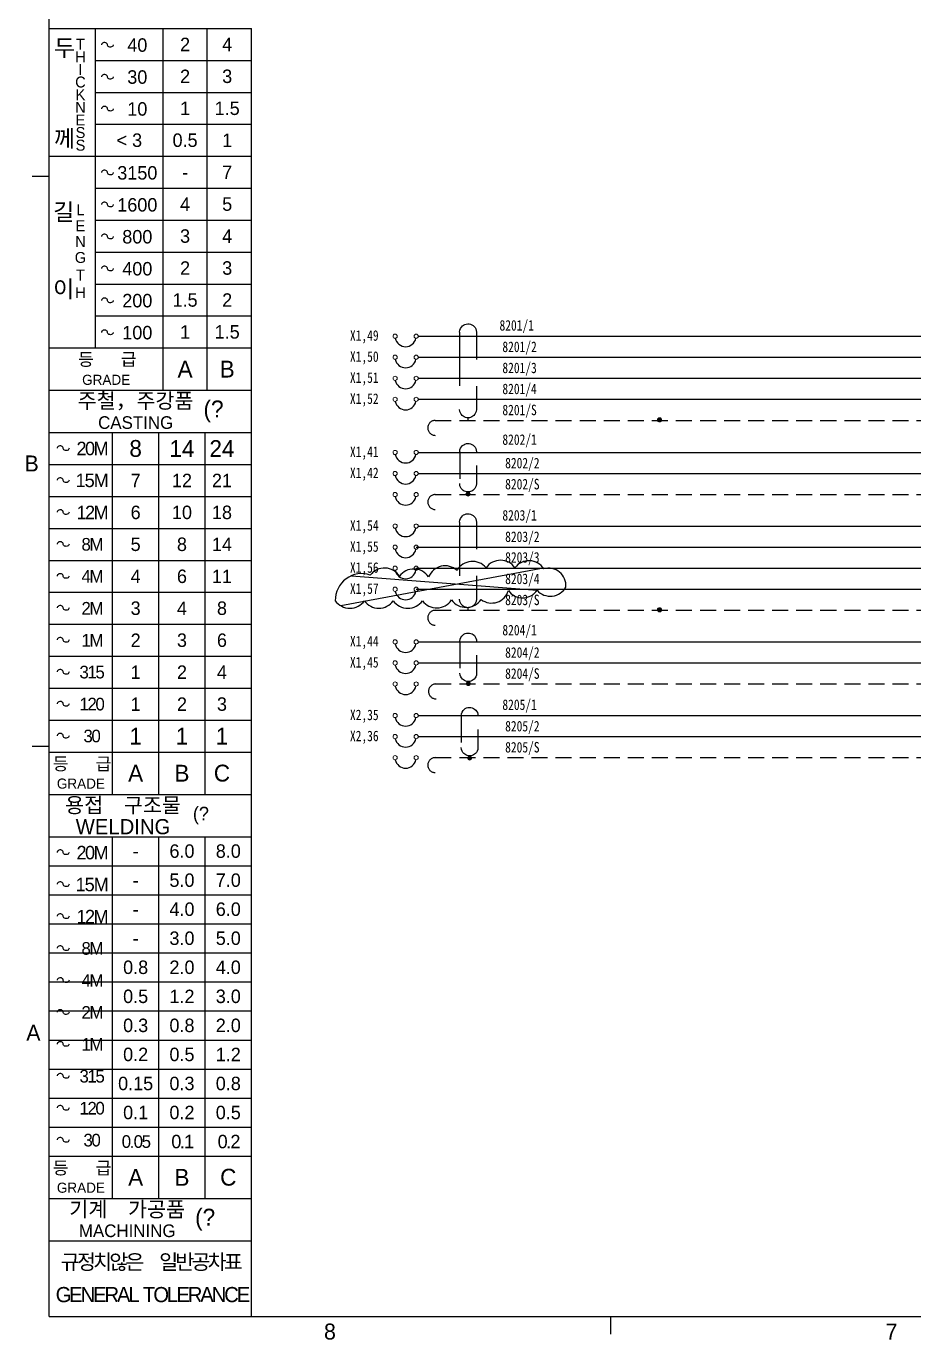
# Model space of a CAD drawing. Header units: millimetres. Extents: x 1599 to 2158, y -510 to -79.
# Drawn here: x 1609.4 to 1714.7, y -500.5 to -344.5 of the extents above; entities that cross this region are included whole.
import ezdxf
from ezdxf.enums import TextEntityAlignment as Align

# ---------------------------------------------------------------- set-up
doc = ezdxf.new("R2010")
doc.units = ezdxf.units.MM
doc.linetypes.add('HIDDEN', pattern=[9.525, 6.35, -3.175])
for name, color, linetype, lineweight in [('7', 7, 'Continuous', 15), ('LINE', 7, 'Continuous', 15), ('TEXT', 7, 'Continuous', 15)]:
    doc.layers.add(name, color=color, linetype=linetype, lineweight=lineweight)
for name, color, linetype in [('SHIELD', 41, 'Continuous'), ('TX+', 1, 'Continuous'), ('TX-', 30, 'Continuous')]:
    doc.layers.add(name, color=color, linetype=linetype)
doc.styles.add('ROMANS', font='txt', dxfattribs={"height": 0.2})

# ---------------------------------------------------------------- blocks, each defined once
blk = doc.blocks.new('BALL')
at = {"layer": 'LINE'}
h = blk.add_hatch(color=256, dxfattribs=at)
h.paths.add_polyline_path([(203.75, 320.23, 0.41419), (203.5, 319.98), (203.75, 319.98)])
h.paths.add_polyline_path([(203.75, 320.23), (203.75, 319.98), (204, 319.98, 0.41419)])
h.paths.add_polyline_path([(204, 319.98, 0.00002), (204, 319.98), (203.5, 319.98, 1.00004)])
blk.add_circle((203.75, 319.98), 0.25, dxfattribs=at)
blk = doc.blocks.new('A$C38FC7A60')
at = {"layer": 'SHIELD', "linetype": 'HIDDEN'}
for p, q in [((-1.98, 10), (-1.98, 2.5)), ((0, 0), (0, 0.52))]:
    blk.add_line(p, q, dxfattribs=at)
for points in [[(-1.98, 10), (-1.98, 10), (-1.94, 10.52), (-1.94, 10.52), (-1.23, 12.78), (1.93, 12.35), (1.98, 10), (1.98, 10), (1.98, 2.5), (1.98, 2.5)], [(1.98, 2.5), (1.98, 2.5), (1.94, 1.98), (1.94, 1.98), (1.34, 0.01), (-1.34, 0.01), (-1.94, 1.98), (-1.94, 1.98), (-1.98, 2.5), (-1.98, 2.5)]]:
    blk.add_open_spline(points, degree=3, knots=[0, 0, 0, 0, 1, 1, 1, 2, 2, 2, 3, 3, 3, 3], dxfattribs=at)
at = {"layer": 'SHIELD', "linetype": 'HIDDEN', "xscale": -2, "yscale": 2, "zscale": 2}
blk.add_blockref('BALL', (407.5, -639.96), dxfattribs=at)

msp = doc.modelspace()

# ---------------------------------------------------------------- linework, layer by layer
at = {"color": 5, "linetype": 'Continuous'}
for p, q in [((1612.09, -497.8), (1612.09, -91.4)), ((1612.09, -344.8), (1636.09, -344.8)), ((1636.09, -497.8), (1636.09, -344.8)), ((1612.09, -392.8), (1636.09, -392.8)), ((1612.09, -440.8), (1636.09, -440.8)), ((1612.09, -488.8), (1636.09, -488.8)), ((1612.09, -497.8), (2145.49, -497.8))]:
    msp.add_line(p, q, dxfattribs=at)
at = {"color": 6, "linetype": 'Continuous'}
for p, q in [((1617.59, -382.75), (1617.59, -344.8)), ((1625.59, -387.77), (1625.59, -344.8)), ((1630.84, -387.77), (1630.84, -344.8)), ((1617.59, -348.59), (1636.09, -348.59)), ((1617.59, -352.39), (1636.09, -352.39)), ((1617.59, -356.18), (1636.09, -356.18)), ((1612.09, -359.98), (1636.09, -359.98)), ((1610.04, -362.33), (1612.09, -362.33)), ((1617.59, -363.77), (1636.09, -363.77)), ((1617.59, -367.57), (1636.09, -367.57)), ((1617.59, -371.36), (1636.09, -371.36)), ((1617.59, -375.16), (1636.09, -375.16)), ((1617.59, -378.95), (1636.09, -378.95)), ((1612.09, -382.75), (1636.09, -382.75)), ((1612.09, -387.77), (1636.09, -387.77)), ((1619.59, -435.77), (1619.59, -392.8)), ((1625.09, -435.77), (1625.09, -392.8)), ((1630.59, -435.77), (1630.59, -392.8)), ((1612.09, -396.59), (1636.09, -396.59)), ((1612.09, -400.39), (1636.09, -400.39)), ((1612.09, -404.18), (1636.09, -404.18)), ((1612.09, -407.98), (1636.09, -407.98)), ((1612.09, -411.77), (1636.09, -411.77)), ((1612.09, -415.57), (1636.09, -415.57)), ((1612.09, -419.36), (1636.09, -419.36)), ((1612.09, -423.16), (1636.09, -423.16)), ((1612.09, -426.95), (1636.09, -426.95)), ((1610.04, -430.06), (1612.09, -430.06)), ((1612.09, -430.75), (1636.09, -430.75)), ((1612.09, -435.77), (1636.09, -435.77)), ((1619.59, -483.77), (1619.59, -440.8)), ((1625.09, -483.77), (1625.09, -440.8)), ((1630.59, -483.77), (1630.59, -440.8)), ((1612.09, -444.25), (1636.09, -444.25)), ((1612.09, -447.7), (1636.09, -447.7)), ((1612.09, -451.15), (1636.09, -451.15)), ((1612.09, -454.6), (1636.09, -454.6)), ((1612.09, -458.05), (1636.09, -458.05)), ((1612.09, -461.5), (1636.09, -461.5)), ((1612.09, -464.95), (1636.09, -464.95)), ((1612.09, -468.4), (1636.09, -468.4)), ((1612.09, -471.85), (1636.09, -471.85)), ((1612.09, -475.3), (1636.09, -475.3)), ((1612.09, -478.75), (1636.09, -478.75)), ((1612.09, -483.77), (1636.09, -483.77)), ((1678.76, -499.9), (1678.76, -497.8))]:
    msp.add_line(p, q, dxfattribs=at)
for p, q in [((1655.9, -381.35), (2020.71, -381.35)), ((1655.9, -383.85), (2020.71, -383.85)), ((1655.9, -386.35), (2020.71, -386.35)), ((1655.9, -388.85), (2020.71, -388.85)), ((1655.9, -395.16), (2020.71, -395.16)), ((1655.9, -397.66), (2020.71, -397.66)), ((1655.9, -403.91), (2020.71, -403.91)), ((1655.65, -406.41), (2020.71, -406.41)), ((1655.9, -408.91), (2020.71, -408.91)), ((1655.65, -411.41), (2020.71, -411.41)), ((1655.9, -417.66), (2020.71, -417.66)), ((1655.9, -420.16), (2020.71, -420.16))]:
    msp.add_line(p, q)
at = {"color": 1}
for p, q in [((1670.75, -408.91), (1646.71, -413.38)), ((1647.97, -409.8), (1670.01, -411.52))]:
    msp.add_line(p, q, dxfattribs=at)
at = {"color": 4, "linetype": 'Continuous'}
for points in [[(1619.69, -346.74), (1619.67, -346.82), (1619.63, -346.9), (1619.56, -346.96), (1619.47, -347), (1619.36, -347.02), (1619.26, -347.01), (1619.16, -346.98), (1619.08, -346.93), (1619.02, -346.86), (1618.99, -346.78), (1618.98, -346.69), (1618.95, -346.61), (1618.88, -346.54), (1618.79, -346.49), (1618.69, -346.46), (1618.58, -346.47), (1618.47, -346.49), (1618.39, -346.55), (1618.32, -346.62), (1618.29, -346.7), (1618.29, -346.71), (1618.29, -346.71), (1618.29, -346.71), (1618.29, -346.72), (1618.29, -346.72), (1618.29, -346.73), (1618.29, -346.73), (1618.29, -346.73), (1618.29, -346.74), (1618.29, -346.74)], [(1619.69, -350.54), (1619.67, -350.62), (1619.63, -350.69), (1619.56, -350.76), (1619.47, -350.8), (1619.36, -350.82), (1619.26, -350.81), (1619.16, -350.78), (1619.08, -350.73), (1619.02, -350.66), (1618.99, -350.58), (1618.98, -350.49), (1618.95, -350.41), (1618.88, -350.34), (1618.79, -350.29), (1618.69, -350.26), (1618.58, -350.26), (1618.47, -350.29), (1618.39, -350.34), (1618.32, -350.41), (1618.29, -350.5), (1618.29, -350.5), (1618.29, -350.5), (1618.29, -350.51), (1618.29, -350.51), (1618.29, -350.52), (1618.29, -350.52), (1618.29, -350.52), (1618.29, -350.53), (1618.29, -350.53), (1618.29, -350.54)], [(1619.69, -354.33), (1619.67, -354.41), (1619.63, -354.49), (1619.56, -354.55), (1619.47, -354.59), (1619.36, -354.61), (1619.26, -354.6), (1619.16, -354.57), (1619.08, -354.52), (1619.02, -354.45), (1618.99, -354.37), (1618.98, -354.28), (1618.95, -354.2), (1618.88, -354.13), (1618.79, -354.08), (1618.69, -354.05), (1618.58, -354.06), (1618.47, -354.08), (1618.39, -354.14), (1618.32, -354.21), (1618.29, -354.29), (1618.29, -354.3), (1618.29, -354.3), (1618.29, -354.3), (1618.29, -354.31), (1618.29, -354.31), (1618.29, -354.32), (1618.29, -354.32), (1618.29, -354.32), (1618.29, -354.33), (1618.29, -354.33)], [(1619.69, -361.92), (1619.67, -362), (1619.63, -362.08), (1619.56, -362.14), (1619.47, -362.18), (1619.36, -362.2), (1619.26, -362.19), (1619.16, -362.16), (1619.08, -362.11), (1619.02, -362.04), (1618.99, -361.96), (1618.98, -361.87), (1618.95, -361.79), (1618.88, -361.72), (1618.79, -361.67), (1618.69, -361.64), (1618.58, -361.65), (1618.47, -361.67), (1618.39, -361.73), (1618.32, -361.8), (1618.29, -361.88), (1618.29, -361.89), (1618.29, -361.89), (1618.29, -361.89), (1618.29, -361.9), (1618.29, -361.9), (1618.29, -361.91), (1618.29, -361.91), (1618.29, -361.91), (1618.29, -361.92), (1618.29, -361.92)], [(1619.69, -365.72), (1619.67, -365.8), (1619.63, -365.87), (1619.56, -365.94), (1619.47, -365.98), (1619.36, -366), (1619.26, -365.99), (1619.16, -365.96), (1619.08, -365.91), (1619.02, -365.84), (1618.99, -365.76), (1618.98, -365.67), (1618.95, -365.59), (1618.88, -365.52), (1618.79, -365.47), (1618.69, -365.44), (1618.58, -365.44), (1618.47, -365.47), (1618.39, -365.52), (1618.32, -365.59), (1618.29, -365.68), (1618.29, -365.68), (1618.29, -365.68), (1618.29, -365.69), (1618.29, -365.69), (1618.29, -365.7), (1618.29, -365.7), (1618.29, -365.7), (1618.29, -365.71), (1618.29, -365.71), (1618.29, -365.72)], [(1619.69, -369.51), (1619.67, -369.59), (1619.63, -369.67), (1619.56, -369.73), (1619.47, -369.77), (1619.36, -369.79), (1619.26, -369.78), (1619.16, -369.75), (1619.08, -369.7), (1619.02, -369.63), (1618.99, -369.55), (1618.98, -369.46), (1618.95, -369.38), (1618.88, -369.31), (1618.79, -369.26), (1618.69, -369.23), (1618.58, -369.24), (1618.47, -369.26), (1618.39, -369.32), (1618.32, -369.39), (1618.29, -369.47), (1618.29, -369.48), (1618.29, -369.48), (1618.29, -369.48), (1618.29, -369.49), (1618.29, -369.49), (1618.29, -369.5), (1618.29, -369.5), (1618.29, -369.5), (1618.29, -369.51), (1618.29, -369.51)], [(1619.69, -373.31), (1619.67, -373.39), (1619.63, -373.46), (1619.56, -373.53), (1619.47, -373.57), (1619.36, -373.59), (1619.26, -373.58), (1619.16, -373.55), (1619.08, -373.5), (1619.02, -373.43), (1618.99, -373.35), (1618.98, -373.26), (1618.95, -373.18), (1618.88, -373.11), (1618.79, -373.06), (1618.69, -373.03), (1618.58, -373.03), (1618.47, -373.06), (1618.39, -373.11), (1618.32, -373.18), (1618.29, -373.27), (1618.29, -373.27), (1618.29, -373.27), (1618.29, -373.28), (1618.29, -373.28), (1618.29, -373.29), (1618.29, -373.29), (1618.29, -373.29), (1618.29, -373.3), (1618.29, -373.3), (1618.29, -373.31)], [(1619.69, -377.1), (1619.67, -377.18), (1619.63, -377.26), (1619.56, -377.32), (1619.47, -377.36), (1619.36, -377.38), (1619.26, -377.37), (1619.16, -377.34), (1619.08, -377.29), (1619.02, -377.22), (1618.99, -377.14), (1618.98, -377.05), (1618.95, -376.97), (1618.88, -376.9), (1618.79, -376.85), (1618.69, -376.82), (1618.58, -376.83), (1618.47, -376.85), (1618.39, -376.91), (1618.32, -376.98), (1618.29, -377.06), (1618.29, -377.07), (1618.29, -377.07), (1618.29, -377.07), (1618.29, -377.08), (1618.29, -377.08), (1618.29, -377.09), (1618.29, -377.09), (1618.29, -377.09), (1618.29, -377.1), (1618.29, -377.1)], [(1619.69, -380.9), (1619.67, -380.98), (1619.63, -381.05), (1619.56, -381.12), (1619.47, -381.16), (1619.36, -381.18), (1619.26, -381.17), (1619.16, -381.14), (1619.08, -381.09), (1619.02, -381.02), (1618.99, -380.94), (1618.98, -380.85), (1618.95, -380.77), (1618.88, -380.7), (1618.79, -380.65), (1618.69, -380.62), (1618.58, -380.62), (1618.47, -380.65), (1618.39, -380.7), (1618.32, -380.77), (1618.29, -380.86), (1618.29, -380.86), (1618.29, -380.86), (1618.29, -380.87), (1618.29, -380.87), (1618.29, -380.88), (1618.29, -380.88), (1618.29, -380.88), (1618.29, -380.89), (1618.29, -380.89), (1618.29, -380.9)], [(1614.44, -394.66), (1614.42, -394.74), (1614.38, -394.81), (1614.31, -394.87), (1614.22, -394.92), (1614.11, -394.93), (1614.01, -394.93), (1613.91, -394.9), (1613.83, -394.84), (1613.77, -394.78), (1613.74, -394.7), (1613.73, -394.61), (1613.7, -394.52), (1613.63, -394.45), (1613.54, -394.4), (1613.44, -394.38), (1613.33, -394.38), (1613.22, -394.41), (1613.14, -394.46), (1613.07, -394.53), (1613.04, -394.62), (1613.04, -394.62), (1613.04, -394.62), (1613.04, -394.63), (1613.04, -394.63), (1613.04, -394.64), (1613.04, -394.64), (1613.04, -394.64), (1613.04, -394.65), (1613.04, -394.65), (1613.04, -394.66)], [(1614.44, -398.45), (1614.42, -398.53), (1614.38, -398.61), (1614.31, -398.67), (1614.22, -398.71), (1614.11, -398.73), (1614.01, -398.72), (1613.91, -398.69), (1613.83, -398.64), (1613.77, -398.57), (1613.74, -398.49), (1613.73, -398.4), (1613.7, -398.32), (1613.63, -398.25), (1613.54, -398.2), (1613.44, -398.17), (1613.33, -398.17), (1613.22, -398.2), (1613.14, -398.26), (1613.07, -398.33), (1613.04, -398.41), (1613.04, -398.41), (1613.04, -398.42), (1613.04, -398.42), (1613.04, -398.43), (1613.04, -398.43), (1613.04, -398.43), (1613.04, -398.44), (1613.04, -398.44), (1613.04, -398.45), (1613.04, -398.45)], [(1614.44, -402.25), (1614.42, -402.33), (1614.38, -402.4), (1614.31, -402.46), (1614.22, -402.51), (1614.11, -402.52), (1614.01, -402.52), (1613.91, -402.49), (1613.83, -402.43), (1613.77, -402.37), (1613.74, -402.29), (1613.73, -402.2), (1613.7, -402.11), (1613.63, -402.04), (1613.54, -401.99), (1613.44, -401.97), (1613.33, -401.97), (1613.22, -402), (1613.14, -402.05), (1613.07, -402.12), (1613.04, -402.21), (1613.04, -402.21), (1613.04, -402.21), (1613.04, -402.22), (1613.04, -402.22), (1613.04, -402.23), (1613.04, -402.23), (1613.04, -402.23), (1613.04, -402.24), (1613.04, -402.24), (1613.04, -402.25)], [(1614.44, -406.04), (1614.42, -406.12), (1614.38, -406.2), (1614.31, -406.26), (1614.22, -406.3), (1614.11, -406.32), (1614.01, -406.31), (1613.91, -406.28), (1613.83, -406.23), (1613.77, -406.16), (1613.74, -406.08), (1613.73, -405.99), (1613.7, -405.91), (1613.63, -405.84), (1613.54, -405.79), (1613.44, -405.76), (1613.33, -405.76), (1613.22, -405.79), (1613.14, -405.85), (1613.07, -405.92), (1613.04, -406), (1613.04, -406), (1613.04, -406.01), (1613.04, -406.01), (1613.04, -406.02), (1613.04, -406.02), (1613.04, -406.02), (1613.04, -406.03), (1613.04, -406.03), (1613.04, -406.04), (1613.04, -406.04)], [(1614.44, -409.84), (1614.42, -409.92), (1614.38, -409.99), (1614.31, -410.05), (1614.22, -410.1), (1614.11, -410.11), (1614.01, -410.11), (1613.91, -410.08), (1613.83, -410.02), (1613.77, -409.96), (1613.74, -409.88), (1613.73, -409.79), (1613.7, -409.7), (1613.63, -409.63), (1613.54, -409.58), (1613.44, -409.56), (1613.33, -409.56), (1613.22, -409.59), (1613.14, -409.64), (1613.07, -409.71), (1613.04, -409.8), (1613.04, -409.8), (1613.04, -409.8), (1613.04, -409.81), (1613.04, -409.81), (1613.04, -409.82), (1613.04, -409.82), (1613.04, -409.82), (1613.04, -409.83), (1613.04, -409.83), (1613.04, -409.84)], [(1614.44, -413.63), (1614.42, -413.71), (1614.38, -413.79), (1614.31, -413.85), (1614.22, -413.89), (1614.11, -413.91), (1614.01, -413.9), (1613.91, -413.87), (1613.83, -413.82), (1613.77, -413.75), (1613.74, -413.67), (1613.73, -413.58), (1613.7, -413.5), (1613.63, -413.43), (1613.54, -413.38), (1613.44, -413.35), (1613.33, -413.35), (1613.22, -413.38), (1613.14, -413.44), (1613.07, -413.51), (1613.04, -413.59), (1613.04, -413.59), (1613.04, -413.6), (1613.04, -413.6), (1613.04, -413.61), (1613.04, -413.61), (1613.04, -413.61), (1613.04, -413.62), (1613.04, -413.62), (1613.04, -413.63), (1613.04, -413.63)], [(1614.44, -417.43), (1614.42, -417.51), (1614.38, -417.58), (1614.31, -417.64), (1614.22, -417.69), (1614.11, -417.7), (1614.01, -417.7), (1613.91, -417.67), (1613.83, -417.61), (1613.77, -417.55), (1613.74, -417.47), (1613.73, -417.38), (1613.7, -417.29), (1613.63, -417.22), (1613.54, -417.17), (1613.44, -417.15), (1613.33, -417.15), (1613.22, -417.18), (1613.14, -417.23), (1613.07, -417.3), (1613.04, -417.39), (1613.04, -417.39), (1613.04, -417.39), (1613.04, -417.4), (1613.04, -417.4), (1613.04, -417.41), (1613.04, -417.41), (1613.04, -417.41), (1613.04, -417.42), (1613.04, -417.42), (1613.04, -417.43)], [(1614.44, -421.22), (1614.42, -421.3), (1614.38, -421.38), (1614.31, -421.44), (1614.22, -421.48), (1614.11, -421.5), (1614.01, -421.49), (1613.91, -421.46), (1613.83, -421.41), (1613.77, -421.34), (1613.74, -421.26), (1613.73, -421.17), (1613.7, -421.09), (1613.63, -421.02), (1613.54, -420.97), (1613.44, -420.94), (1613.33, -420.94), (1613.22, -420.97), (1613.14, -421.03), (1613.07, -421.1), (1613.04, -421.18), (1613.04, -421.18), (1613.04, -421.19), (1613.04, -421.19), (1613.04, -421.2), (1613.04, -421.2), (1613.04, -421.2), (1613.04, -421.21), (1613.04, -421.21), (1613.04, -421.22), (1613.04, -421.22)], [(1614.44, -425.02), (1614.42, -425.1), (1614.38, -425.17), (1614.31, -425.23), (1614.22, -425.28), (1614.11, -425.29), (1614.01, -425.29), (1613.91, -425.26), (1613.83, -425.2), (1613.77, -425.14), (1613.74, -425.06), (1613.73, -424.97), (1613.7, -424.88), (1613.63, -424.81), (1613.54, -424.76), (1613.44, -424.74), (1613.33, -424.74), (1613.22, -424.77), (1613.14, -424.82), (1613.07, -424.89), (1613.04, -424.98), (1613.04, -424.98), (1613.04, -424.98), (1613.04, -424.99), (1613.04, -424.99), (1613.04, -425), (1613.04, -425), (1613.04, -425), (1613.04, -425.01), (1613.04, -425.01), (1613.04, -425.02)], [(1614.44, -428.81), (1614.42, -428.89), (1614.38, -428.97), (1614.31, -429.03), (1614.22, -429.07), (1614.11, -429.09), (1614.01, -429.08), (1613.91, -429.05), (1613.83, -429), (1613.77, -428.93), (1613.74, -428.85), (1613.73, -428.76), (1613.7, -428.68), (1613.63, -428.61), (1613.54, -428.56), (1613.44, -428.53), (1613.33, -428.53), (1613.22, -428.56), (1613.14, -428.62), (1613.07, -428.69), (1613.04, -428.77), (1613.04, -428.77), (1613.04, -428.78), (1613.04, -428.78), (1613.04, -428.79), (1613.04, -428.79), (1613.04, -428.79), (1613.04, -428.8), (1613.04, -428.8), (1613.04, -428.81), (1613.04, -428.81)], [(1614.44, -442.66), (1614.42, -442.74), (1614.38, -442.81), (1614.31, -442.87), (1614.22, -442.92), (1614.11, -442.93), (1614.01, -442.93), (1613.91, -442.9), (1613.83, -442.84), (1613.77, -442.78), (1613.74, -442.7), (1613.73, -442.61), (1613.7, -442.52), (1613.63, -442.45), (1613.54, -442.4), (1613.44, -442.38), (1613.33, -442.38), (1613.22, -442.41), (1613.14, -442.46), (1613.07, -442.53), (1613.04, -442.62), (1613.04, -442.62), (1613.04, -442.62), (1613.04, -442.63), (1613.04, -442.63), (1613.04, -442.64), (1613.04, -442.64), (1613.04, -442.64), (1613.04, -442.65), (1613.04, -442.65), (1613.04, -442.66)], [(1614.44, -446.45), (1614.42, -446.53), (1614.38, -446.61), (1614.31, -446.67), (1614.22, -446.71), (1614.11, -446.73), (1614.01, -446.72), (1613.91, -446.69), (1613.83, -446.64), (1613.77, -446.57), (1613.74, -446.49), (1613.73, -446.4), (1613.7, -446.32), (1613.63, -446.25), (1613.54, -446.2), (1613.44, -446.17), (1613.33, -446.17), (1613.22, -446.2), (1613.14, -446.26), (1613.07, -446.33), (1613.04, -446.41), (1613.04, -446.41), (1613.04, -446.42), (1613.04, -446.42), (1613.04, -446.43), (1613.04, -446.43), (1613.04, -446.43), (1613.04, -446.44), (1613.04, -446.44), (1613.04, -446.45), (1613.04, -446.45)], [(1614.44, -450.25), (1614.42, -450.33), (1614.38, -450.4), (1614.31, -450.46), (1614.22, -450.51), (1614.11, -450.52), (1614.01, -450.52), (1613.91, -450.49), (1613.83, -450.43), (1613.77, -450.37), (1613.74, -450.29), (1613.73, -450.2), (1613.7, -450.11), (1613.63, -450.04), (1613.54, -449.99), (1613.44, -449.97), (1613.33, -449.97), (1613.22, -450), (1613.14, -450.05), (1613.07, -450.12), (1613.04, -450.21), (1613.04, -450.21), (1613.04, -450.21), (1613.04, -450.22), (1613.04, -450.22), (1613.04, -450.23), (1613.04, -450.23), (1613.04, -450.23), (1613.04, -450.24), (1613.04, -450.24), (1613.04, -450.25)], [(1614.44, -454.04), (1614.42, -454.12), (1614.38, -454.2), (1614.31, -454.26), (1614.22, -454.3), (1614.11, -454.32), (1614.01, -454.31), (1613.91, -454.28), (1613.83, -454.23), (1613.77, -454.16), (1613.74, -454.08), (1613.73, -453.99), (1613.7, -453.91), (1613.63, -453.84), (1613.54, -453.79), (1613.44, -453.76), (1613.33, -453.76), (1613.22, -453.79), (1613.14, -453.85), (1613.07, -453.92), (1613.04, -454), (1613.04, -454), (1613.04, -454.01), (1613.04, -454.01), (1613.04, -454.02), (1613.04, -454.02), (1613.04, -454.02), (1613.04, -454.03), (1613.04, -454.03), (1613.04, -454.04), (1613.04, -454.04)], [(1614.44, -457.84), (1614.42, -457.92), (1614.38, -457.99), (1614.31, -458.05), (1614.22, -458.1), (1614.11, -458.11), (1614.01, -458.11), (1613.91, -458.08), (1613.83, -458.02), (1613.77, -457.96), (1613.74, -457.88), (1613.73, -457.79), (1613.7, -457.7), (1613.63, -457.63), (1613.54, -457.58), (1613.44, -457.56), (1613.33, -457.56), (1613.22, -457.59), (1613.14, -457.64), (1613.07, -457.71), (1613.04, -457.8), (1613.04, -457.8), (1613.04, -457.8), (1613.04, -457.81), (1613.04, -457.81), (1613.04, -457.82), (1613.04, -457.82), (1613.04, -457.82), (1613.04, -457.83), (1613.04, -457.83), (1613.04, -457.84)], [(1614.44, -461.63), (1614.42, -461.71), (1614.38, -461.79), (1614.31, -461.85), (1614.22, -461.89), (1614.11, -461.91), (1614.01, -461.9), (1613.91, -461.87), (1613.83, -461.82), (1613.77, -461.75), (1613.74, -461.67), (1613.73, -461.58), (1613.7, -461.5), (1613.63, -461.43), (1613.54, -461.38), (1613.44, -461.35), (1613.33, -461.35), (1613.22, -461.38), (1613.14, -461.44), (1613.07, -461.51), (1613.04, -461.59), (1613.04, -461.59), (1613.04, -461.6), (1613.04, -461.6), (1613.04, -461.61), (1613.04, -461.61), (1613.04, -461.61), (1613.04, -461.62), (1613.04, -461.62), (1613.04, -461.63), (1613.04, -461.63)], [(1614.44, -465.43), (1614.42, -465.51), (1614.38, -465.58), (1614.31, -465.64), (1614.22, -465.69), (1614.11, -465.7), (1614.01, -465.7), (1613.91, -465.67), (1613.83, -465.61), (1613.77, -465.55), (1613.74, -465.47), (1613.73, -465.38), (1613.7, -465.29), (1613.63, -465.22), (1613.54, -465.17), (1613.44, -465.15), (1613.33, -465.15), (1613.22, -465.18), (1613.14, -465.23), (1613.07, -465.3), (1613.04, -465.39), (1613.04, -465.39), (1613.04, -465.39), (1613.04, -465.4), (1613.04, -465.4), (1613.04, -465.41), (1613.04, -465.41), (1613.04, -465.41), (1613.04, -465.42), (1613.04, -465.42), (1613.04, -465.43)], [(1614.44, -469.22), (1614.42, -469.3), (1614.38, -469.38), (1614.31, -469.44), (1614.22, -469.48), (1614.11, -469.5), (1614.01, -469.49), (1613.91, -469.46), (1613.83, -469.41), (1613.77, -469.34), (1613.74, -469.26), (1613.73, -469.17), (1613.7, -469.09), (1613.63, -469.02), (1613.54, -468.97), (1613.44, -468.94), (1613.33, -468.94), (1613.22, -468.97), (1613.14, -469.03), (1613.07, -469.1), (1613.04, -469.18), (1613.04, -469.18), (1613.04, -469.19), (1613.04, -469.19), (1613.04, -469.2), (1613.04, -469.2), (1613.04, -469.2), (1613.04, -469.21), (1613.04, -469.21), (1613.04, -469.22), (1613.04, -469.22)], [(1614.44, -473.02), (1614.42, -473.1), (1614.38, -473.17), (1614.31, -473.23), (1614.22, -473.28), (1614.11, -473.29), (1614.01, -473.29), (1613.91, -473.26), (1613.83, -473.2), (1613.77, -473.14), (1613.74, -473.06), (1613.73, -472.97), (1613.7, -472.88), (1613.63, -472.81), (1613.54, -472.76), (1613.44, -472.74), (1613.33, -472.74), (1613.22, -472.77), (1613.14, -472.82), (1613.07, -472.89), (1613.04, -472.98), (1613.04, -472.98), (1613.04, -472.98), (1613.04, -472.99), (1613.04, -472.99), (1613.04, -473), (1613.04, -473), (1613.04, -473), (1613.04, -473.01), (1613.04, -473.01), (1613.04, -473.02)], [(1614.44, -476.81), (1614.42, -476.89), (1614.38, -476.97), (1614.31, -477.03), (1614.22, -477.07), (1614.11, -477.09), (1614.01, -477.08), (1613.91, -477.05), (1613.83, -477), (1613.77, -476.93), (1613.74, -476.85), (1613.73, -476.76), (1613.7, -476.68), (1613.63, -476.61), (1613.54, -476.56), (1613.44, -476.53), (1613.33, -476.53), (1613.22, -476.56), (1613.14, -476.62), (1613.07, -476.69), (1613.04, -476.77), (1613.04, -476.77), (1613.04, -476.78), (1613.04, -476.78), (1613.04, -476.79), (1613.04, -476.79), (1613.04, -476.79), (1613.04, -476.8), (1613.04, -476.8), (1613.04, -476.81), (1613.04, -476.81)]]:
    msp.add_lwpolyline(points, dxfattribs=at)
at = {"color": 1}
msp.add_lwpolyline([(1646.05, -412.77, 0.520567), (1649.51, -412.77, 0.520567), (1649.51, -412.77, 0.520567), (1652.93, -412.77, 0.520567), (1652.93, -412.77, 0.520567), (1656.39, -412.77, 0.520567), (1656.39, -412.77, 0.520567), (1659.85, -412.68, 0.520567), (1659.85, -412.68, 0.520567), (1663.36, -412.63, 0.520567), (1663.36, -412.63, 0.520567), (1666.6, -411.57, 0.520567), (1666.6, -411.57, 0.520567), (1670.01, -411.52, 0.520567), (1670.01, -411.52, 0.520567), (1673.43, -411.15, 0.520567), (1673.43, -411.15, 0.520567), (1670.8, -408.98, 0.520567), (1670.8, -408.98, 0.520567), (1667.38, -408.85, 0.520567), (1667.38, -408.85, 0.520567), (1663.96, -408.85, 0.520567), (1663.96, -408.85, 0.520567), (1660.5, -409.17, 0.520567), (1660.5, -409.17, 0.520567), (1657.13, -409.95, 0.520567), (1657.13, -409.95, 0.520567), (1653.67, -409.86, 0.520567), (1653.67, -409.86, 0.520567), (1650.2, -409.72, 0.520567), (1650.2, -409.72, 0.520567)], format="xyb", close=True, dxfattribs=at)
at = {"color": 0}
for centre in [(1654.4, -381.35), (1654.4, -383.85), (1654.4, -386.35), (1654.4, -388.85), (1654.4, -395.16), (1654.4, -397.66), (1654.4, -400.16), (1654.4, -403.91), (1654.4, -406.41), (1654.4, -408.91), (1654.4, -411.41), (1654.4, -417.66), (1654.4, -420.16), (1654.4, -422.66), (1654.4, -426.41), (1654.4, -428.91), (1654.4, -431.41)]:
    msp.add_arc(centre, 1.25, 191.4783, 348.5217, dxfattribs=at)
at = {"layer": 'LINE', "color": 0}
for centre in [(1653.15, -381.35), (1655.65, -381.35), (1653.15, -383.85), (1655.65, -383.85), (1653.15, -386.35), (1655.65, -386.35), (1653.15, -388.85), (1655.65, -388.85), (1653.15, -395.16), (1655.65, -395.16), (1653.15, -397.66), (1655.65, -397.66), (1653.15, -400.16), (1655.65, -400.16), (1653.15, -403.91), (1655.65, -403.91), (1653.15, -406.41), (1655.65, -406.41), (1653.15, -408.91), (1655.65, -408.91), (1653.15, -411.41), (1655.65, -411.41), (1653.15, -417.66), (1655.65, -417.66), (1653.15, -420.16), (1655.65, -420.16), (1653.15, -422.66), (1655.65, -422.66), (1653.15, -426.41), (1655.65, -426.41), (1653.15, -428.91), (1655.65, -428.91), (1653.15, -431.41), (1655.65, -431.41)]:
    msp.add_circle(centre, 0.25, dxfattribs=at)
at = {"layer": 'SHIELD', "linetype": 'HIDDEN'}
for p, q in [((1660.81, -380.89), (1660.81, -390.05)), ((1661.81, -391.3), (1661.81, -391.04)), ((1660.81, -403.45), (1660.81, -412.6)), ((1655.65, -408.91), (1655.9, -408.91)), ((1655.65, -411.41), (1655.9, -411.41)), ((1661.81, -413.85), (1661.81, -413.59)), ((1655.87, -431.41), (1655.9, -431.41))]:
    msp.add_line(p, q, dxfattribs=at)
at = {"layer": 'SHIELD', "linetype": 'HIDDEN', "ltscale": 0.3}
for p, q in [((1657.92, -391.35), (2020.71, -391.35)), ((1657.92, -400.16), (2020.71, -400.16)), ((1657.92, -413.91), (2020.71, -413.91)), ((1657.92, -422.66), (2020.71, -422.66)), ((1657.92, -431.41), (2020.71, -431.41))]:
    msp.add_line(p, q, dxfattribs=at)
at = {"layer": 'SHIELD', "linetype": 'HIDDEN'}
for centre, start in [((1657.92, -392.24), 90), ((1657.92, -401.05), 90), ((1657.92, -414.8), 90), ((1658.01, -423.54), 96.04), ((1657.92, -432.3), 90)]:
    msp.add_arc(centre, 0.889, start, 270, dxfattribs=at)
for points in [[(1660.81, -380.89), (1660.81, -380.89), (1660.84, -380.63), (1660.84, -380.63), (1661.19, -379.5), (1662.77, -379.72), (1662.8, -380.89), (1662.8, -380.89), (1662.8, -390.05), (1662.8, -390.05)], [(1662.8, -390.05), (1662.8, -390.05), (1662.78, -390.3), (1662.78, -390.3), (1662.48, -391.29), (1661.14, -391.29), (1660.84, -390.3), (1660.84, -390.3), (1660.81, -390.05), (1660.81, -390.05)], [(1660.81, -403.45), (1660.81, -403.45), (1660.84, -403.19), (1660.84, -403.19), (1661.19, -402.06), (1662.77, -402.27), (1662.8, -403.45), (1662.8, -403.45), (1662.8, -412.6), (1662.8, -412.6)], [(1662.8, -412.6), (1662.8, -412.6), (1662.78, -412.86), (1662.78, -412.86), (1662.48, -413.85), (1661.14, -413.85), (1660.84, -412.86), (1660.84, -412.86), (1660.81, -412.6), (1660.81, -412.6)]]:
    msp.add_open_spline(points, degree=3, knots=[0, 0, 0, 0, 1, 1, 1, 2, 2, 2, 3, 3, 3, 3], dxfattribs=at)
at = {"layer": 'TX+'}
msp.add_line((1655.9, -426.41), (2020.71, -426.41), dxfattribs=at)
at = {"layer": 'TX-'}
msp.add_line((1655.9, -428.91), (2020.71, -428.91), dxfattribs=at)

# ---------------------------------------------------------------- block references
at = {"layer": '7', "xscale": 0.5, "yscale": 0.5, "zscale": 0.5}
for p in [(1661.81, -400.1), (1661.84, -422.61), (1662, -431.45)]:
    msp.add_blockref('A$C38FC7A60', p, dxfattribs=at)
at = {"layer": 'SHIELD', "linetype": 'HIDDEN', "xscale": -1}
for p in [(1888.3, -711.27), (1888.3, -733.83)]:
    msp.add_blockref('BALL', p, dxfattribs=at)

# ---------------------------------------------------------------- texts
at = {"color": 4, "attachment_point": 5, "style": 'ROMANS'}
for s, insert, char_height in [('{\\fﾱﾼﾸﾲￃﾼ|b0|i0|c129|p49;두 }', (1613.89, -347.2), 2), ('{\\fﾱﾼﾸﾲￃﾼ|b0|i0|c129|p49;T }', (1615.79, -346.67), 1.3), ('{\\fﾱﾼﾸﾲￃﾼ|b0|i0|c129|p49;40 }', (1622.54, -346.78), 1.6), ('{\\fﾱﾼﾸﾲￃﾼ|b0|i0|c129|p49;2 }', (1628.21, -346.7), 1.6), ('{\\fﾱﾼﾸﾲￃﾼ|b0|i0|c129|p49;4 }', (1633.21, -346.7), 1.6), ('{\\fﾱﾼﾸﾲￃﾼ|b0|i0|c129|p49;H }', (1615.79, -348.17), 1.3), ('{\\fﾱﾼﾸﾲￃﾼ|b0|i0|c129|p49;I }', (1615.79, -349.67), 1.3), ('{\\fﾱﾼﾸﾲￃﾼ|b0|i0|c129|p49;C }', (1615.79, -351.17), 1.3), ('{\\fﾱﾼﾸﾲￃﾼ|b0|i0|c129|p49;30 }', (1622.54, -350.58), 1.6), ('{\\fﾱﾼﾸﾲￃﾼ|b0|i0|c129|p49;2 }', (1628.21, -350.49), 1.6), ('{\\fﾱﾼﾸﾲￃﾼ|b0|i0|c129|p49;3 }', (1633.21, -350.49), 1.6), ('{\\fﾱﾼﾸﾲￃﾼ|b0|i0|c129|p49;K }', (1615.79, -352.67), 1.3), ('{\\fﾱﾼﾸﾲￃﾼ|b0|i0|c129|p49;N }', (1615.79, -354.17), 1.3), ('{\\fﾱﾼﾸﾲￃﾼ|b0|i0|c129|p49;10 }', (1622.54, -354.37), 1.6), ('{\\fﾱﾼﾸﾲￃﾼ|b0|i0|c129|p49;1 }', (1628.21, -354.29), 1.6), ('{\\fﾱﾼﾸﾲￃﾼ|b0|i0|c129|p49;1.5 }', (1633.21, -354.29), 1.6), ('{\\fﾱﾼﾸﾲￃﾼ|b0|i0|c129|p49;E }', (1615.79, -355.67), 1.3), ('{\\fﾱﾼﾸﾲￃﾼ|b0|i0|c129|p49;께 }', (1613.89, -357.97), 2), ('{\\fﾱﾼﾸﾲￃﾼ|b0|i0|c129|p49;S }', (1615.79, -357.17), 1.3), ('{\\fﾱﾼﾸﾲￃﾼ|b0|i0|c129|p49;< 3 }', (1621.59, -358.08), 1.6), ('{\\fﾱﾼﾸﾲￃﾼ|b0|i0|c129|p49;0.5 }', (1628.21, -358.08), 1.6), ('{\\fﾱﾼﾸﾲￃﾼ|b0|i0|c129|p49;S }', (1615.79, -358.67), 1.3), ('{\\fﾱﾼﾸﾲￃﾼ|b0|i0|c129|p49;1 }', (1633.21, -358.08), 1.6), ('{\\fﾱﾼﾸﾲￃﾼ|b0|i0|c129|p49;3150 }', (1622.54, -361.96), 1.6), ('{\\fﾱﾼﾸﾲￃﾼ|b0|i0|c129|p49;7 }', (1633.21, -361.88), 1.6), ('{\\fﾱﾼﾸﾲￃﾼ|b0|i0|c129|p49;- }', (1628.21, -361.88), 1.6), ('{\\fﾱﾼﾸﾲￃﾼ|b0|i0|c129|p49;1600 }', (1622.54, -365.76), 1.6), ('{\\fﾱﾼﾸﾲￃﾼ|b0|i0|c129|p49;4 }', (1628.21, -365.67), 1.6), ('{\\fﾱﾼﾸﾲￃﾼ|b0|i0|c129|p49;5 }', (1633.21, -365.67), 1.6), ('{\\fﾱﾼﾸﾲￃﾼ|b0|i0|c129|p49;길 }', (1613.79, -366.68), 2), ('{\\fﾱﾼﾸﾲￃﾼ|b0|i0|c129|p49;L }', (1615.79, -366.35), 1.3), ('{\\fﾱﾼﾸﾲￃﾼ|b0|i0|c129|p49;E }', (1615.79, -368.23), 1.3), ('{\\fﾱﾼﾸﾲￃﾼ|b0|i0|c129|p49;N }', (1615.79, -370.12), 1.3), ('{\\fﾱﾼﾸﾲￃﾼ|b0|i0|c129|p49;800 }', (1622.54, -369.55), 1.6), ('{\\fﾱﾼﾸﾲￃﾼ|b0|i0|c129|p49;3 }', (1628.21, -369.47), 1.6), ('{\\fﾱﾼﾸﾲￃﾼ|b0|i0|c129|p49;4 }', (1633.21, -369.47), 1.6), ('{\\fﾱﾼﾸﾲￃﾼ|b0|i0|c129|p49;G }', (1615.79, -372.01), 1.3), ('{\\fﾱﾼﾸﾲￃﾼ|b0|i0|c129|p49;400 }', (1622.54, -373.35), 1.6), ('{\\fﾱﾼﾸﾲￃﾼ|b0|i0|c129|p49;2 }', (1628.21, -373.26), 1.6), ('{\\fﾱﾼﾸﾲￃﾼ|b0|i0|c129|p49;3 }', (1633.21, -373.26), 1.6), ('{\\fﾱﾼﾸﾲￃﾼ|b0|i0|c129|p49;T }', (1615.79, -374.09), 1.3), ('{\\fﾱﾼﾸﾲￃﾼ|b0|i0|c129|p49;이 }', (1613.79, -375.85), 2), ('{\\fﾱﾼﾸﾲￃﾼ|b0|i0|c129|p49;H }', (1615.79, -376.18), 1.3), ('{\\fﾱﾼﾸﾲￃﾼ|b0|i0|c129|p49;200 }', (1622.54, -377.14), 1.6), ('{\\fﾱﾼﾸﾲￃﾼ|b0|i0|c129|p49;1.5 }', (1628.21, -377.06), 1.6), ('{\\fﾱﾼﾸﾲￃﾼ|b0|i0|c129|p49;2 }', (1633.21, -377.06), 1.6), ('{\\fﾱﾼﾸﾲￃﾼ|b0|i0|c129|p49;100 }', (1622.54, -380.94), 1.6), ('{\\fﾱﾼﾸﾲￃﾼ|b0|i0|c129|p49;1 }', (1628.21, -380.85), 1.6), ('{\\fﾱﾼﾸﾲￃﾼ|b0|i0|c129|p49;1.5 }', (1633.21, -380.85), 1.6), ('{\\fNew Gulim|b0|i0|c129|p18;\\H0.8333x;\\T0.75;등\u3000\u3000급\\fﾱﾼﾸﾲￃﾼ|b0|i0|c129|p49;\\H1.2x;\\T1; }', (1618.84, -384.18), 1.8), ('{\\fﾱﾼﾸﾲￃﾼ|b0|i0|c129|p49;A }', (1628.21, -385.26), 2), ('{\\fﾱﾼﾸﾲￃﾼ|b0|i0|c129|p49;B }', (1633.21, -385.26), 2), ('{\\fﾱﾼﾸﾲￃﾼ|b0|i0|c129|p49;GRADE }', (1618.84, -386.54), 1.2), ('{\\fﾱﾼﾸﾲￃﾼ|b0|i0|c129|p49;주철，주강품 }', (1622.34, -389.15), 1.8), ('{\\fﾱﾼﾸﾲￃﾼ|b0|i0|c129|p49;(? }', (1631.59, -390.29), 2), ('{\\fﾱﾼﾸﾲￃﾼ|b0|i0|c129|p49;CASTING }', (1622.34, -391.62), 1.5), ('{\\fﾱﾼﾸﾲￃﾼ|b0|i0|c129|p49;\\H0.8x;\\T0.85;20M\\H1.25x;\\T1; }', (1617.09, -394.7), 2), ('{\\fﾱﾼﾸﾲￃﾼ|b0|i0|c129|p49;8 }', (1622.34, -394.7), 2), ('{\\fﾱﾼﾸﾲￃﾼ|b0|i0|c129|p49;14 }', (1627.84, -394.7), 2), ('{\\fﾱﾼﾸﾲￃﾼ|b0|i0|c129|p49;24 }', (1632.59, -394.7), 2), ('{\\fﾱﾼﾸﾲￃﾼ|b0|i0|c129|p49;B }', (1609.99, -396.47), 1.9), ('{\\fﾱﾼﾸﾲￃﾼ|b0|i0|c129|p49;\\H0.8x;\\T0.9;15M\\H1.25x;\\T1; }', (1617.09, -398.49), 2), ('{\\fﾱﾼﾸﾲￃﾼ|b0|i0|c129|p49;7 }', (1622.34, -398.49), 1.6), ('{\\fﾱﾼﾸﾲￃﾼ|b0|i0|c129|p49;12 }', (1627.84, -398.49), 1.6), ('{\\fﾱﾼﾸﾲￃﾼ|b0|i0|c129|p49;21 }', (1632.59, -398.49), 1.6), ('{\\fﾱﾼﾸﾲￃﾼ|b0|i0|c129|p49;\\H0.8x;\\T0.8;12M\\H1.25x;\\T1; }', (1617.09, -402.29), 2), ('{\\fﾱﾼﾸﾲￃﾼ|b0|i0|c129|p49;6 }', (1622.34, -402.29), 1.6), ('{\\fﾱﾼﾸﾲￃﾼ|b0|i0|c129|p49;10 }', (1627.84, -402.29), 1.6), ('{\\fﾱﾼﾸﾲￃﾼ|b0|i0|c129|p49;18 }', (1632.59, -402.29), 1.6), ('{\\fﾱﾼﾸﾲￃﾼ|b0|i0|c129|p49;\\H0.75x;\\T0.8;8M\\H1.333x;\\T1; }', (1617.09, -406.08), 2), ('{\\fﾱﾼﾸﾲￃﾼ|b0|i0|c129|p49;5 }', (1622.34, -406.08), 1.6), ('{\\fﾱﾼﾸﾲￃﾼ|b0|i0|c129|p49;8 }', (1627.84, -406.08), 1.6), ('{\\fﾱﾼﾸﾲￃﾼ|b0|i0|c129|p49;14 }', (1632.59, -406.08), 1.6), ('{\\fﾱﾼﾸﾲￃﾼ|b0|i0|c129|p49;\\H0.75x;\\T0.8;4M\\H1.333x;\\T1; }', (1617.09, -409.88), 2), ('{\\fﾱﾼﾸﾲￃﾼ|b0|i0|c129|p49;4 }', (1622.34, -409.88), 1.6), ('{\\fﾱﾼﾸﾲￃﾼ|b0|i0|c129|p49;6 }', (1627.84, -409.88), 1.6), ('{\\fﾱﾼﾸﾲￃﾼ|b0|i0|c129|p49;11 }', (1632.59, -409.88), 1.6), ('{\\fﾱﾼﾸﾲￃﾼ|b0|i0|c129|p49;\\H0.75x;\\T0.8;2M\\H1.333x;\\T1; }', (1617.09, -413.67), 2), ('{\\fﾱﾼﾸﾲￃﾼ|b0|i0|c129|p49;3 }', (1622.34, -413.67), 1.6), ('{\\fﾱﾼﾸﾲￃﾼ|b0|i0|c129|p49;4 }', (1627.84, -413.67), 1.6), ('{\\fﾱﾼﾸﾲￃﾼ|b0|i0|c129|p49;8 }', (1632.59, -413.67), 1.6), ('{\\fﾱﾼﾸﾲￃﾼ|b0|i0|c129|p49;\\H0.75x;\\T0.8;1M\\H1.333x;\\T1; }', (1617.09, -417.47), 2), ('{\\fﾱﾼﾸﾲￃﾼ|b0|i0|c129|p49;2 }', (1622.34, -417.47), 1.6), ('{\\fﾱﾼﾸﾲￃﾼ|b0|i0|c129|p49;3 }', (1627.84, -417.47), 1.6), ('{\\fﾱﾼﾸﾲￃﾼ|b0|i0|c129|p49;6 }', (1632.59, -417.47), 1.6), ('{\\fﾱﾼﾸﾲￃﾼ|b0|i0|c129|p49;\\H0.75x;\\T0.8;315\\H1.333x;\\T1; }', (1617.09, -421.26), 2), ('{\\fﾱﾼﾸﾲￃﾼ|b0|i0|c129|p49;1 }', (1622.34, -421.26), 1.6), ('{\\fﾱﾼﾸﾲￃﾼ|b0|i0|c129|p49;2 }', (1627.84, -421.26), 1.6), ('{\\fﾱﾼﾸﾲￃﾼ|b0|i0|c129|p49;4 }', (1632.59, -421.26), 1.6), ('{\\fﾱﾼﾸﾲￃﾼ|b0|i0|c129|p49;\\H0.75x;\\T0.8;120\\H1.333x;\\T1; }', (1617.09, -425.06), 2), ('{\\fﾱﾼﾸﾲￃﾼ|b0|i0|c129|p49;1 }', (1622.34, -425.06), 1.6), ('{\\fﾱﾼﾸﾲￃﾼ|b0|i0|c129|p49;2 }', (1627.84, -425.06), 1.6), ('{\\fﾱﾼﾸﾲￃﾼ|b0|i0|c129|p49;3 }', (1632.59, -425.06), 1.6), ('{\\fﾱﾼﾸﾲￃﾼ|b0|i0|c129|p49;\\H0.75x;\\T0.8;30\\H1.333x;\\T1; }', (1617.09, -428.85), 2), ('{\\fﾱﾼﾸﾲￃﾼ|b0|i0|c129|p49;1 }', (1622.34, -428.85), 2), ('{\\fﾱﾼﾸﾲￃﾼ|b0|i0|c129|p49;1 }', (1627.84, -428.85), 2), ('{\\fﾱﾼﾸﾲￃﾼ|b0|i0|c129|p49;1 }', (1632.59, -428.85), 2), ('{\\fNew Gulim|b0|i0|c129|p18;\\H0.8333x;\\T0.75;등\u3000\u3000급\\fﾱﾼﾸﾲￃﾼ|b0|i0|c129|p49;\\H1.2x;\\T1; }', (1615.84, -432.22), 1.8), ('{\\fﾱﾼﾸﾲￃﾼ|b0|i0|c129|p49;A }', (1622.34, -433.26), 2), ('{\\fﾱﾼﾸﾲￃﾼ|b0|i0|c129|p49;B }', (1627.84, -433.26), 2), ('{\\fﾱﾼﾸﾲￃﾼ|b0|i0|c129|p49;C }', (1632.59, -433.26), 2), ('{\\fﾱﾼﾸﾲￃﾼ|b0|i0|c129|p49;GRADE }', (1615.84, -434.5), 1.2), ('{\\fﾱﾼﾸﾲￃﾼ|b0|i0|c129|p49;용접\u3000구조물 }', (1620.84, -437.15), 1.8), ('{\\fﾱﾼﾸﾲￃﾼ|b0|i0|c129|p49;(? }', (1630.09, -438.29), 1.6), ('{\\fﾱﾼﾸﾲￃﾼ|b0|i0|c129|p49;WELDING }', (1620.84, -439.62), 1.8), ('{\\fﾱﾼﾸﾲￃﾼ|b0|i0|c129|p49;\\H0.8x;\\T0.85;20M\\H1.25x;\\T1; }', (1617.09, -442.7), 2), ('{\\fﾱﾼﾸﾲￃﾼ|b0|i0|c129|p49;- }', (1622.34, -442.52), 1.6), ('{\\fﾱﾼﾸﾲￃﾼ|b0|i0|c129|p49;6.0 }', (1627.84, -442.52), 1.6), ('{\\fﾱﾼﾸﾲￃﾼ|b0|i0|c129|p49;8.0 }', (1633.34, -442.52), 1.6), ('{\\fﾱﾼﾸﾲￃﾼ|b0|i0|c129|p49;\\H0.8x;\\T0.9;15M\\H1.25x;\\T1; }', (1617.09, -446.49), 2), ('{\\fﾱﾼﾸﾲￃﾼ|b0|i0|c129|p49;- }', (1622.34, -445.97), 1.6), ('{\\fﾱﾼﾸﾲￃﾼ|b0|i0|c129|p49;5.0 }', (1627.84, -445.97), 1.6), ('{\\fﾱﾼﾸﾲￃﾼ|b0|i0|c129|p49;7.0 }', (1633.34, -445.97), 1.6), ('{\\fﾱﾼﾸﾲￃﾼ|b0|i0|c129|p49;4.0 }', (1627.84, -449.42), 1.6), ('{\\fﾱﾼﾸﾲￃﾼ|b0|i0|c129|p49;6.0 }', (1633.34, -449.42), 1.6), ('{\\fﾱﾼﾸﾲￃﾼ|b0|i0|c129|p49;\\H0.8x;\\T0.8;12M\\H1.25x;\\T1; }', (1617.09, -450.29), 2), ('{\\fﾱﾼﾸﾲￃﾼ|b0|i0|c129|p49;- }', (1622.34, -449.42), 1.6), ('{\\fﾱﾼﾸﾲￃﾼ|b0|i0|c129|p49;3.0 }', (1627.84, -452.87), 1.6), ('{\\fﾱﾼﾸﾲￃﾼ|b0|i0|c129|p49;5.0 }', (1633.34, -452.87), 1.6), ('{\\fﾱﾼﾸﾲￃﾼ|b0|i0|c129|p49;\\H0.75x;\\T0.8;8M\\H1.333x;\\T1; }', (1617.09, -454.08), 2), ('{\\fﾱﾼﾸﾲￃﾼ|b0|i0|c129|p49;- }', (1622.34, -452.87), 1.6), ('{\\fﾱﾼﾸﾲￃﾼ|b0|i0|c129|p49;0.8 }', (1622.34, -456.32), 1.6), ('{\\fﾱﾼﾸﾲￃﾼ|b0|i0|c129|p49;2.0 }', (1627.84, -456.32), 1.6), ('{\\fﾱﾼﾸﾲￃﾼ|b0|i0|c129|p49;4.0 }', (1633.34, -456.32), 1.6), ('{\\fﾱﾼﾸﾲￃﾼ|b0|i0|c129|p49;\\H0.75x;\\T0.8;4M\\H1.333x;\\T1; }', (1617.09, -457.88), 2), ('{\\fﾱﾼﾸﾲￃﾼ|b0|i0|c129|p49;0.5 }', (1622.34, -459.77), 1.6), ('{\\fﾱﾼﾸﾲￃﾼ|b0|i0|c129|p49;1.2 }', (1627.84, -459.77), 1.6), ('{\\fﾱﾼﾸﾲￃﾼ|b0|i0|c129|p49;3.0 }', (1633.34, -459.77), 1.6), ('{\\fﾱﾼﾸﾲￃﾼ|b0|i0|c129|p49;\\H0.75x;\\T0.8;2M\\H1.333x;\\T1; }', (1617.09, -461.67), 2), ('{\\fﾱﾼﾸﾲￃﾼ|b0|i0|c129|p49;A }', (1610.2, -464.09), 1.9), ('{\\fﾱﾼﾸﾲￃﾼ|b0|i0|c129|p49;0.3 }', (1622.34, -463.22), 1.6), ('{\\fﾱﾼﾸﾲￃﾼ|b0|i0|c129|p49;0.8 }', (1627.84, -463.22), 1.6), ('{\\fﾱﾼﾸﾲￃﾼ|b0|i0|c129|p49;2.0 }', (1633.34, -463.22), 1.6), ('{\\fﾱﾼﾸﾲￃﾼ|b0|i0|c129|p49;\\H0.75x;\\T0.8;1M\\H1.333x;\\T1; }', (1617.09, -465.47), 2), ('{\\fﾱﾼﾸﾲￃﾼ|b0|i0|c129|p49;0.2 }', (1622.34, -466.67), 1.6), ('{\\fﾱﾼﾸﾲￃﾼ|b0|i0|c129|p49;0.5 }', (1627.84, -466.67), 1.6), ('{\\fﾱﾼﾸﾲￃﾼ|b0|i0|c129|p49;1.2 }', (1633.34, -466.67), 1.6), ('{\\fﾱﾼﾸﾲￃﾼ|b0|i0|c129|p49;\\H0.75x;\\T0.8;315\\H1.333x;\\T1; }', (1617.09, -469.26), 2), ('{\\fﾱﾼﾸﾲￃﾼ|b0|i0|c129|p49;0.15 }', (1622.34, -470.12), 1.6), ('{\\fﾱﾼﾸﾲￃﾼ|b0|i0|c129|p49;0.3 }', (1627.84, -470.12), 1.6), ('{\\fﾱﾼﾸﾲￃﾼ|b0|i0|c129|p49;0.8 }', (1633.34, -470.12), 1.6), ('{\\fﾱﾼﾸﾲￃﾼ|b0|i0|c129|p49;\\H0.75x;\\T0.8;120\\H1.333x;\\T1; }', (1617.09, -473.06), 2), ('{\\fﾱﾼﾸﾲￃﾼ|b0|i0|c129|p49;0.1 }', (1622.34, -473.57), 1.6), ('{\\fﾱﾼﾸﾲￃﾼ|b0|i0|c129|p49;0.2 }', (1627.84, -473.57), 1.6), ('{\\fﾱﾼﾸﾲￃﾼ|b0|i0|c129|p49;0.5 }', (1633.34, -473.57), 1.6), ('{\\fﾱﾼﾸﾲￃﾼ|b0|i0|c129|p49;\\H0.75x;\\T0.8;30\\H1.333x;\\T1; }', (1617.09, -476.85), 2), ('{\\fﾱﾼﾸﾲￃﾼ|b0|i0|c129|p49;\\T0.8;0.05 }', (1622.34, -477.02), 1.5), ('{\\fﾱﾼﾸﾲￃﾼ|b0|i0|c129|p49;\\T0.8;0.1 }', (1627.84, -477.02), 1.6), ('{\\fﾱﾼﾸﾲￃﾼ|b0|i0|c129|p49;\\T0.8;0.2 }', (1633.34, -477.02), 1.6), ('{\\fNew Gulim|b0|i0|c129|p18;\\H0.8333x;\\T0.75;등\u3000\u3000급\\fﾱﾼﾸﾲￃﾼ|b0|i0|c129|p49;\\H1.2x;\\T1; }', (1615.84, -480.22), 1.8), ('{\\fﾱﾼﾸﾲￃﾼ|b0|i0|c129|p49;A }', (1622.34, -481.26), 2), ('{\\fﾱﾼﾸﾲￃﾼ|b0|i0|c129|p49;B }', (1627.84, -481.26), 2), ('{\\fﾱﾼﾸﾲￃﾼ|b0|i0|c129|p49;C }', (1633.34, -481.26), 2), ('{\\fﾱﾼﾸﾲￃﾼ|b0|i0|c129|p49;GRADE }', (1615.84, -482.5), 1.2), ('{\\fﾱﾼﾸﾲￃﾼ|b0|i0|c129|p49;기계\u3000가공품 }', (1621.34, -485.15), 1.8), ('{\\fﾱﾼﾸﾲￃﾼ|b0|i0|c129|p49;(? }', (1630.59, -486.29), 2), ('{\\fﾱﾼﾸﾲￃﾼ|b0|i0|c129|p49;MACHINING }', (1621.34, -487.62), 1.5), ('{\\fGulim|b0|i0|c129|p50;\\T0.75;규정치않은\u3000일반공차표\\fﾱﾼﾸﾲￃﾼ|b0|i0|c129|p49;\\T1; }', (1624.09, -491.4), 1.8), ('{\\fﾱﾼﾸﾲￃﾼ|b0|i0|c129|p49;\\T0.8;GENERAL TOLERANC\\T1;E }', (1624.39, -495.2), 1.8), ('{\\fﾱﾼﾸﾲￃﾼ|b0|i0|c129|p49;8 }', (1645.41, -499.59), 1.9), ('{\\fﾱﾼﾸﾲￃﾼ|b0|i0|c129|p49;7 }', (1712.09, -499.59), 1.9)]:
    msp.add_mtext(s, dxfattribs=dict(at, insert=insert, char_height=char_height))
at = {"layer": 'TEXT', "style": 'ROMANS', "width": 0.8}
for s, p in [('X1,49', (1651.19, -381.27)), ('8201/1', (1669.63, -380.06)), ('8201/2', (1669.97, -382.61)), ('X1,50', (1651.19, -383.77)), ('8201/3', (1669.97, -385.11)), ('X1,51', (1651.19, -386.27)), ('8201/4', (1669.97, -387.61)), ('X1,52', (1651.19, -388.77)), ('8201/S', (1669.97, -390.11)), ('8202/1', (1669.97, -393.63)), ('X1,41', (1651.19, -395.08)), ('8202/2', (1670.3, -396.42)), ('X1,42', (1651.19, -397.58)), ('8202/S', (1670.3, -398.92)), ('8203/1', (1669.97, -402.62)), ('X1,54', (1651.19, -403.83)), ('8203/2', (1670.3, -405.17)), ('X1,55', (1651.19, -406.33)), ('8203/3', (1670.3, -407.62)), ('X1,56', (1651.19, -408.83)), ('8203/4', (1670.3, -410.17)), ('X1,57', (1651.19, -411.33)), ('8203/S', (1670.3, -412.67)), ('8204/1', (1669.97, -416.26)), ('X1,44', (1651.19, -417.58)), ('X1,45', (1651.19, -420.08)), ('8204/2', (1670.3, -418.92)), ('8204/S', (1670.3, -421.42)), ('X2,35', (1651.19, -426.33)), ('8205/1', (1669.97, -425.12)), ('8205/2', (1670.3, -427.67)), ('X2,36', (1651.19, -428.83)), ('8205/S', (1670.3, -430.17))]:
    msp.add_text(s, height=1.25, dxfattribs=at).set_placement(p, align=Align.MIDDLE_RIGHT)

doc.saveas('drawing.dxf')
